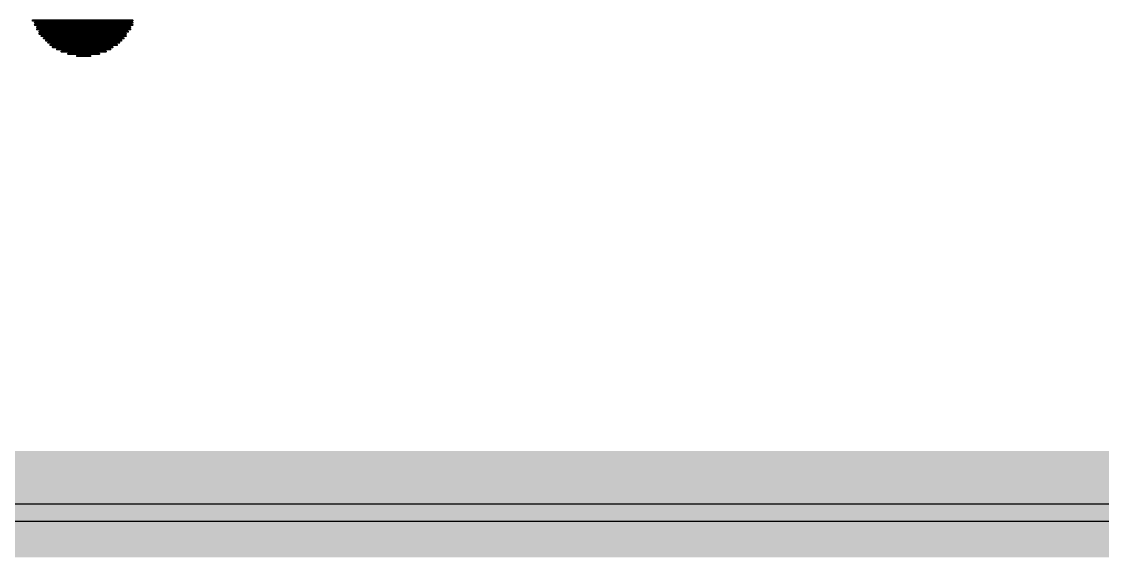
# Model space of a CAD drawing. Header units: millimetres. Extents: x 45 to 209, y 90 to 189.
# Drawn here: x 71.618 to 74.714, y 93.263 to 94.797 of the extents above; entities that cross this region are included whole.
import ezdxf

# ---------------------------------------------------------------- set-up
doc = ezdxf.new("R2010")
doc.units = ezdxf.units.MM
for name, color, linetype in [('BottomLayer', 5, 'Continuous'), ('Mechanical1', 6, 'Continuous'), ('TopLayer', 1, 'Continuous'), ('TopOverlay', 2, 'Continuous')]:
    doc.layers.add(name, color=color, linetype=linetype)

# ---------------------------------------------------------------- blocks, each defined once
blk = doc.blocks.new('5394DE47_A0E8_4329_8464_7791B7C19310_62')
at = {"layer": 'TopOverlay', "const_width": 0.00635}
for points in [[(3.9703, 0.6448), (4.256, 0.6448)], [(3.9766, 0.6384), (4.256, 0.6384)], [(3.9766, 0.6321), (4.256, 0.6321)], [(3.983, 0.6257), (4.2497, 0.6257)], [(3.983, 0.6194), (4.2497, 0.6194)], [(3.9893, 0.613), (4.2433, 0.613)], [(3.9893, 0.6067), (4.237, 0.6067)], [(3.9957, 0.6003), (4.237, 0.6003)], [(4.002, 0.594), (4.2306, 0.594)], [(4.0084, 0.5876), (4.2243, 0.5876)], [(4.0147, 0.5813), (4.2179, 0.5813)], [(4.0211, 0.5749), (4.2116, 0.5749)], [(4.0274, 0.5686), (4.1989, 0.5686)], [(4.0401, 0.5622), (4.1925, 0.5622)], [(4.0528, 0.5559), (4.1798, 0.5559)], [(4.0719, 0.5495), (4.1608, 0.5495)], [(4.0973, 0.5432), (4.1354, 0.5432)]]:
    blk.add_lwpolyline(points, dxfattribs=at)
at = {"layer": 'TopOverlay', "const_width": 0.00317}
for points in [[(3.9687, 0.6448, 1), (3.9719, 0.6448, 1)], [(3.9751, 0.6384, 1), (3.9782, 0.6384, 1)], [(3.9751, 0.6321, 1), (3.9782, 0.6321, 1)], [(3.9814, 0.6257, 1), (3.9846, 0.6257, 1)], [(3.9814, 0.6194, 1), (3.9846, 0.6194, 1)], [(4.2481, 0.6257, 1), (4.2513, 0.6257, 1)], [(4.2481, 0.6194, 1), (4.2513, 0.6194, 1)], [(4.2545, 0.6448, 1), (4.2576, 0.6448, 1)], [(4.2545, 0.6384, 1), (4.2576, 0.6384, 1)], [(4.2545, 0.6321, 1), (4.2576, 0.6321, 1)], [(3.9878, 0.613, 1), (3.9909, 0.613, 1)], [(3.9878, 0.6067, 1), (3.9909, 0.6067, 1)], [(3.9941, 0.6003, 1), (3.9973, 0.6003, 1)], [(4.0005, 0.594, 1), (4.0036, 0.594, 1)], [(4.0068, 0.5876, 1), (4.01, 0.5876, 1)], [(4.2227, 0.5876, 1), (4.2259, 0.5876, 1)], [(4.2291, 0.594, 1), (4.2322, 0.594, 1)], [(4.2354, 0.6067, 1), (4.2386, 0.6067, 1)], [(4.2354, 0.6003, 1), (4.2386, 0.6003, 1)], [(4.2418, 0.613, 1), (4.2449, 0.613, 1)], [(4.0132, 0.5813, 1), (4.0163, 0.5813, 1)], [(4.0195, 0.5749, 1), (4.0227, 0.5749, 1)], [(4.0259, 0.5686, 1), (4.029, 0.5686, 1)], [(4.0386, 0.5622, 1), (4.0417, 0.5622, 1)], [(4.0513, 0.5559, 1), (4.0544, 0.5559, 1)], [(4.1783, 0.5559, 1), (4.1814, 0.5559, 1)], [(4.191, 0.5622, 1), (4.1941, 0.5622, 1)], [(4.1973, 0.5686, 1), (4.2005, 0.5686, 1)], [(4.21, 0.5749, 1), (4.2132, 0.5749, 1)], [(4.2164, 0.5813, 1), (4.2195, 0.5813, 1)], [(4.0703, 0.5495, 1), (4.0735, 0.5495, 1)], [(4.0957, 0.5432, 1), (4.0989, 0.5432, 1)], [(4.1338, 0.5432, 1), (4.137, 0.5432, 1)], [(4.1592, 0.5495, 1), (4.1624, 0.5495, 1)]]:
    blk.add_lwpolyline(points, format="xyb", close=True, dxfattribs=at)

msp = doc.modelspace()

# ---------------------------------------------------------------- linework, layer by layer
at = {"layer": 'BottomLayer'}
msp.add_line((81.0572, 93.4156), (70.5707, 93.4156), dxfattribs=at)
at = {"layer": 'Mechanical1', "const_width": 0.3048}
msp.add_lwpolyline([(70.5707, 93.4156), (81.0572, 93.4156)], dxfattribs=at)
msp.add_lwpolyline([(70.5707, 93.4156), (81.0572, 93.4156)], dxfattribs=at)
at = {"layer": 'TopLayer'}
msp.add_line((81.0707, 93.3656), (70.5707, 93.3656), dxfattribs=at)

# ---------------------------------------------------------------- block references
at = {"rotation": 360}
msp.add_blockref('5394DE47_A0E8_4329_8464_7791B7C19310_62', (67.6797, 94.1556), dxfattribs=at)

doc.saveas('drawing.dxf')
